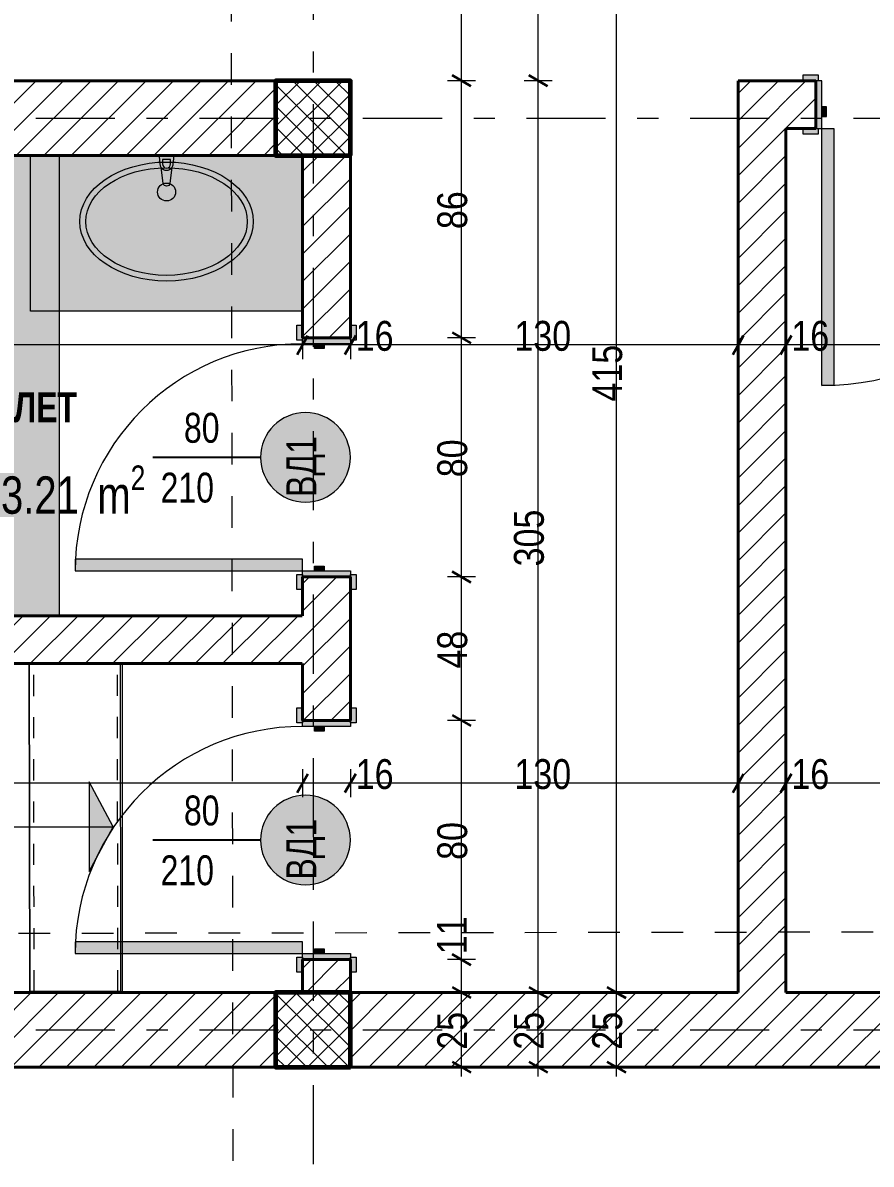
# Model space of a CAD drawing. Header units: millimetres. Extents: x -428 to 1070, y 0 to 421.
# Drawn here: x 141.1 to 197.9, y 105.6 to 181.9 of the extents above; entities that cross this region are included whole.
import ezdxf
from ezdxf.xclip import XClip

# ---------------------------------------------------------------- set-up
doc = ezdxf.new("R2010")
doc.units = ezdxf.units.MM
doc.header["$MEASUREMENT"] = 0
doc.header["$XCLIPFRAME"] = 0
doc.set_wipeout_variables(frame=1)
for name, pattern in [('- Двойно прекъснати линии', [10.936111, 5.291667, -2.116667, 1.411111, -2.116667]), ('- Прекъснати линия', [4.233333, 2.116667, -2.116667]), ('Small Dashed', [2.822222, 1.411111, -1.411111]), ('Wipeout_Contour', [1000, 0, -1000])]:
    doc.linetypes.add(name, pattern=pattern)
for name, color, linetype, lineweight, true_color in [('1', 7, 'Continuous', 13, 0x2b2b2b), ('11', 7, 'Continuous', 18, 0x3b3b3b), ('168', 7, 'Continuous', 15, 0x5e5e5e), ('179', 7, 'Continuous', 0, 0xb7d9ff), ('184', 7, 'Continuous', 0, 0xe8e8e8), ('188', 7, 'Continuous', 0, 0xe8e8e8), ('3', 7, 'Continuous', 18, 0x7c7c7c), ('45', 7, 'Continuous', 35, 0x404040), ('46', 7, 'Continuous', 35, 0x4e4e4e), ('5', 7, 'Continuous', 25, 0x4e4e4e), ('65', 7, 'Continuous', 20, 0x4e4e4e), ('71', 7, 'Continuous', 20, 0x3b3b3b), ('75', 7, 'Continuous', 20, 0x515151), ('85', 7, 'Continuous', 20, 0x404040), ('89', 7, 'Continuous', 20, 0x111111), ('91', 7, 'Continuous', 13, 0x3b3b3b)]:
    doc.layers.add(name, color=color, linetype=linetype, lineweight=lineweight, true_color=true_color)
for name, color, linetype, lineweight in [('101', 253, 'Continuous', 15), ('122', 255, 'Continuous', 0), ('2', 8, 'Continuous', 15), ('27', 7, 'Continuous', 40), ('47', 7, 'Continuous', 60), ('7', 7, 'Continuous', 25)]:
    doc.layers.add(name, color=color, linetype=linetype, lineweight=lineweight)
doc.styles.add('GENERATED_STYLE_4', font='GOTHIC.TTF')
doc.styles.add('GENERATED_STYLE_5', font='GOTHICB.TTF')
doc.styles.add('GENERATED_STYLE_6', font='GOTHIC.TTF')
pattern_1 = [(45, (-1051.1205, 152.3444), (-0.9192388, 0.9192388), [])]
pattern_2 = [(45, (-1051.1205, 152.3444), (-0.7071068, 0.7071068), []), (135, (-1051.1205, 152.3444), (0.7071068, 0.7071068), [])]

# ---------------------------------------------------------------- blocks, each defined once
blk = doc.blocks.new('Drawing_2_1', base_point=(-1051.12, 152.344))
at = {"linetype": 'Continuous', "lineweight": 0, "true_color": 0xffffff}
blk.add_hatch(color=7, dxfattribs=at).paths.add_polyline_path([(118.195, 173.056), (118.195, 142.256), (143.56, 142.256), (143.56, 173.056)])
at = {"layer": '179', "linetype": 'Continuous', "lineweight": 0, "true_color": 0xdbe4ed}
for points in [[(159.84, 162.632), (159.84, 173.632), (141.665, 173.632), (141.665, 162.632)], [(151.252, 173.282, 1), (150.252, 173.282), (150.332, 172.443, 0.12102), (150.398, 172.253), (150.53, 171.194, 0.882566), (150.974, 171.194), (151.107, 172.253, 0.12102), (151.172, 172.443)]]:
    blk.add_hatch(color=254, dxfattribs=at).paths.add_polyline_path(points)
at = {"layer": '184', "linetype": 'Continuous', "lineweight": 0, "true_color": 0xe8e8e8}
for points in [[(194.567, 175.656), (194.887, 175.656), (194.887, 176.296), (194.567, 176.296)], [(194.567, 157.656), (195.367, 157.656), (195.367, 174.856), (194.567, 174.856)], [(161.28, 160.456), (160.64, 160.456), (160.64, 160.136), (161.28, 160.136)], [(144.64, 145.256), (159.84, 145.256), (159.84, 146.056), (144.64, 146.056)], [(160.64, 145.256), (161.28, 145.256), (161.28, 145.576), (160.64, 145.576)], [(161.28, 134.856), (160.64, 134.856), (160.64, 134.536), (161.28, 134.536)], [(144.64, 119.656), (159.84, 119.656), (159.84, 120.456), (144.64, 120.456)], [(160.64, 119.656), (161.28, 119.656), (161.28, 119.976), (160.64, 119.976)]]:
    blk.add_hatch(color=254, dxfattribs=at).paths.add_polyline_path(points)
at = {"layer": '188', "linetype": 'Continuous', "lineweight": 0, "true_color": 0xe8e8e8}
for points in [[(160.04, 149.856, 1), (160.04, 155.856, 1)], [(160.04, 124.256, 1), (160.04, 130.256, 1)]]:
    blk.add_hatch(color=254, dxfattribs=at).paths.add_polyline_path(points)
at = {"layer": '71', "linetype": 'Continuous', "lineweight": 20, "true_color": 0x3b3b3b}
blk.add_hatch(color=250, dxfattribs=at).paths.add_polyline_path([(147.182, 128.142), (145.577, 131.14), (145.586, 125.14)])
at = {"layer": '101', "color": 253, "linetype": 'Continuous', "lineweight": 15}
for p, q in [((194.567, 174.856), (194.567, 178.056)), ((194.887, 176.296), (194.567, 176.296)), ((194.567, 176.296), (194.567, 175.656)), ((194.567, 175.656), (194.887, 175.656)), ((194.887, 175.656), (194.887, 176.296)), ((194.567, 157.656), (194.567, 174.856)), ((194.567, 174.856), (195.367, 174.856)), ((195.367, 174.856), (195.367, 157.656)), ((163.04, 160.456), (159.84, 160.456)), ((160.64, 160.136), (160.64, 160.456)), ((160.64, 160.456), (161.28, 160.456)), ((161.28, 160.456), (161.28, 160.136)), ((161.28, 160.136), (160.64, 160.136)), ((195.367, 157.656), (194.567, 157.656)), ((159.84, 146.056), (144.64, 146.056)), ((144.64, 146.056), (144.64, 145.256)), ((159.84, 145.256), (159.84, 146.056)), ((144.64, 145.256), (159.84, 145.256)), ((159.84, 145.256), (163.04, 145.256)), ((160.64, 145.256), (160.64, 145.576)), ((160.64, 145.576), (161.28, 145.576)), ((161.28, 145.256), (160.64, 145.256)), ((161.28, 145.576), (161.28, 145.256)), ((163.04, 134.856), (159.84, 134.856)), ((160.64, 134.536), (160.64, 134.856)), ((160.64, 134.856), (161.28, 134.856)), ((161.28, 134.536), (160.64, 134.536)), ((161.28, 134.856), (161.28, 134.536)), ((159.84, 120.456), (144.64, 120.456)), ((144.64, 120.456), (144.64, 119.656)), ((159.84, 119.656), (159.84, 120.456)), ((160.64, 119.656), (160.64, 119.976)), ((160.64, 119.976), (161.28, 119.976)), ((161.28, 119.976), (161.28, 119.656)), ((144.64, 119.656), (159.84, 119.656)), ((159.84, 119.656), (163.04, 119.656)), ((161.28, 119.656), (160.64, 119.656))]:
    blk.add_line(p, q, dxfattribs=at)
for centre, radius, start, end in [((194.567, 174.856), 17.2, 270, 0), ((159.84, 145.256), 15.2, 90, 180), ((159.84, 119.656), 15.2, 90, 180)]:
    blk.add_arc(centre, radius, start, end, dxfattribs=at)
at = {"layer": '11', "color": 250, "linetype": 'Continuous', "lineweight": 18, "true_color": 0x3b3b3b}
for p, q in [((141.565, 139.133), (135.965, 139.125)), ((147.165, 139.142), (141.565, 139.133)), ((141.599, 117.134), (141.565, 139.133)), ((141.565, 139.133), (141.599, 117.134)), ((147.665, 139.143), (147.165, 139.142)), ((147.699, 117.143), (147.665, 139.143)), ((113.069, 128.09), (141.582, 128.133)), ((141.582, 128.133), (147.182, 128.142)), ((135.999, 117.125), (141.599, 117.134)), ((141.599, 117.134), (147.199, 117.142)), ((147.199, 117.142), (147.699, 117.143))]:
    blk.add_line(p, q, dxfattribs=at)
at = {"layer": '11', "color": 250, "linetype": 'Continuous', "lineweight": 18, "true_color": 0x3b3b3b, "flags": 128}
blk.add_lwpolyline([(147.182, 128.142), (145.577, 131.14), (145.586, 125.14)], close=True, dxfattribs=at)
at = {"layer": '122', "color": 255, "linetype": 'Continuous', "lineweight": 0, "flags": 128}
blk.add_lwpolyline([(118.195, 173.056), (143.56, 173.056), (143.56, 142.256), (118.195, 142.256)], close=True, dxfattribs=at)
at = {"layer": '2', "color": 8, "linetype": 'Continuous', "lineweight": 15, "flags": 128}
for points in [[(160.04, 149.856, 1), (160.04, 155.856, 1)], [(160.04, 124.256, 1), (160.04, 130.256, 1)]]:
    blk.add_lwpolyline(points, format="xyb", close=True, dxfattribs=at)
at = {"layer": '45', "color": 250, "linetype": 'Continuous', "lineweight": 35, "true_color": 0x404040}
for p, q in [((169.839, 178.417), (171.089, 177.695)), ((174.964, 178.417), (176.214, 177.695)), ((169.839, 161.217), (171.089, 160.495)), ((169.839, 145.217), (171.089, 144.495)), ((169.839, 135.617), (171.089, 134.895)), ((159.479, 130.431), (160.201, 131.681)), ((162.679, 130.431), (163.401, 131.681)), ((169.839, 119.617), (171.089, 118.895))]:
    blk.add_line(p, q, dxfattribs=at)
at = {"layer": '5', "color": 251, "linetype": 'Continuous', "lineweight": 25, "true_color": 0x4e4e4e}
for p, q in [((157.04, 152.856), (149.84, 152.856)), ((157.04, 127.256), (149.84, 127.256))]:
    blk.add_line(p, q, dxfattribs=at)
at = {"layer": '75', "color": 251, "linetype": 'Continuous', "lineweight": 20, "true_color": 0x515151}
for p, q in [((159.84, 173.632), (141.665, 173.632)), ((141.665, 162.632), (141.665, 173.632)), ((159.84, 162.632), (159.84, 173.632)), ((159.84, 173.232), (141.665, 173.232)), ((150.48, 172.784), (150.48, 172.486)), ((151.024, 172.784), (150.48, 172.784)), ((151.024, 172.486), (151.024, 172.784)), ((159.84, 162.632), (141.665, 162.632))]:
    blk.add_line(p, q, dxfattribs=at)
at = {"layer": '75', "color": 251, "linetype": 'Continuous', "lineweight": 20, "true_color": 0x515151, "flags": 128}
blk.add_lwpolyline([(151.252, 173.282), (151.172, 172.443, -0.12102), (151.107, 172.253), (150.974, 171.194, -0.882566), (150.53, 171.194), (150.398, 172.253, -0.12102), (150.332, 172.443), (150.252, 173.282, -1)], format="xyb", close=True, dxfattribs=at)
at = {"layer": '75', "color": 251, "linetype": 'Continuous', "lineweight": 20, "true_color": 0x515151}
blk.add_circle((150.752, 170.608), 0.6, dxfattribs=at)
for centre, radius, start, end in [((150.752, 172.481), 0.422, 212.77103, 327.22897), ((150.752, 172.486), 0.272, 180, 0)]:
    blk.add_arc(centre, radius, start, end, dxfattribs=at)
for major_axis, ratio in [((5.8, 0), 0.686667), ((5.4, 0), 0.666667)]:
    blk.add_ellipse((150.752, 168.632), major_axis=major_axis, ratio=ratio, dxfattribs=at)
at = {"layer": '85', "color": 250, "linetype": 'Continuous', "lineweight": 20, "true_color": 0x404040}
for p, q in [((170.464, 178.056), (170.464, 200.107)), ((175.589, 178.056), (175.589, 200.107)), ((171.401, 178.056), (169.526, 178.056)), ((170.464, 160.856), (170.464, 178.056)), ((176.527, 178.056), (174.652, 178.056)), ((159.84, 160.373), (118.195, 160.373)), ((163.04, 160.373), (159.84, 160.373)), ((171.401, 160.856), (169.526, 160.856)), ((170.464, 144.856), (170.464, 160.856)), ((171.401, 144.856), (169.526, 144.856)), ((170.464, 135.256), (170.464, 144.856)), ((171.401, 135.256), (169.526, 135.256)), ((170.464, 119.256), (170.464, 135.256)), ((159.84, 131.993), (159.84, 130.118)), ((163.04, 131.993), (163.04, 130.118)), ((159.84, 131.056), (91.086, 131.056)), ((163.04, 131.056), (159.84, 131.056)), ((171.401, 119.256), (169.526, 119.256))]:
    blk.add_line(p, q, dxfattribs=at)
at = {"layer": '89', "color": 250, "linetype": 'Continuous', "lineweight": 20, "true_color": 0x111111, "flags": 128}
for points in [[(326.086, 112.056), (362.086, 112.056), (362.086, 250.056), (326.086, 250.056), (86.086, 250.056), (86.086, 112.056)], [(147.805, 117.056), (147.805, 139.056), (114.795, 139.056), (114.795, 173.056), (91.086, 173.056), (91.086, 139.055), (91.086, 117.055)]]:
    blk.add_lwpolyline(points, close=True, dxfattribs=at)
at = {"layer": '91', "color": 250, "linetype": 'Small Dashed', "lineweight": 13, "true_color": 0x3b3b3b}
for p, q in [((141.899, 117.134), (141.865, 139.134)), ((147.499, 117.143), (147.465, 139.143))]:
    blk.add_line(p, q, dxfattribs=at)
at = {"layer": '1', "color": 250, "linetype": 'Continuous', "lineweight": 13, "true_color": 0x2b2b2b, "insert": (139.684, 152.314), "char_height": 2.5, "attachment_point": 1, "style": 'GENERATED_STYLE_4'}
blk.add_mtext('\\A1;{\\W0.800000x;\\pql;\\pt0,1;\\fCentury Gothic|b0|i0|c204|p34;3.21\\fCentury Gothic|b0|i0|c204|p34;\\A1{\\H.66x;\\S^  ;}\\fCentury Gothic|b0|i0|c204|p34; m\\fCentury Gothic|b0|i0|c204|p34;\\A1{\\H.66x;\\S2^  ;}}', dxfattribs=at)
at = {"layer": '46', "color": 251, "linetype": 'Continuous', "lineweight": 35, "true_color": 0x4e4e4e, "char_height": 2, "attachment_point": 7, "rotation": 90, "style": 'GENERATED_STYLE_6'}
for s, insert in [('\\A1;{\\W0.850000x;\\pql;\\fCentury Gothic|b0|i0|c0|p34;86}', (170.879, 168.128)), ('\\A1;{\\W0.850000x;\\pql;\\fCentury Gothic|b0|i0|c0|p34;415}', (181.24, 156.589)), ('\\A1;{\\W0.850000x;\\pql;\\fCentury Gothic|b0|i0|c0|p34;80}', (170.879, 151.528)), ('\\A1;{\\W0.850000x;\\pql;\\fCentury Gothic|b0|i0|c0|p34;305}', (176.005, 145.564)), ('\\A1;{\\W0.850000x;\\pql;\\fCentury Gothic|b0|i0|c0|p34;48}', (170.879, 138.728)), ('\\A1;{\\W0.850000x;\\pql;\\fCentury Gothic|b0|i0|c0|p34;80}', (170.879, 125.928)), ('\\A1;{\\W0.850000x;\\pql;\\fCentury Gothic|b0|i0|c0|p34;11}', (170.828, 119.617))]:
    blk.add_mtext(s, dxfattribs=dict(at, insert=insert))
at = {"layer": '46', "color": 251, "linetype": 'Continuous', "lineweight": 35, "true_color": 0x4e4e4e, "char_height": 2}
for s, insert, attachment_point, style in [('\\A1;{\\W0.850000x;\\pql;\\fCentury Gothic|b0|i0|c0|p34;16}', (163.401, 159.957), 7, 'GENERATED_STYLE_6'), ('\\A1;{\\W0.850000x;\\pql;\\fCentury Gothic|b0|i0|c0|p34;130}', (174.012, 159.957), 7, 'GENERATED_STYLE_6'), ('\\A1;{\\W0.850000x;\\pql;\\fCentury Gothic|b0|i0|c0|p34;16}', (192.529, 159.957), 7, 'GENERATED_STYLE_6'), ('\\A1;{\\W0.800000x;\\pql;\\pt0;\\fCentury Gothic|b1|i0|c204|p34;ТОАЛЕТ}', (136.013, 157.209), 1, 'GENERATED_STYLE_5'), ('\\A1;{\\W0.850000x;\\pql;\\fCentury Gothic|b0|i0|c0|p34;16}', (163.401, 130.64), 7, 'GENERATED_STYLE_6'), ('\\A1;{\\W0.850000x;\\pql;\\fCentury Gothic|b0|i0|c0|p34;130}', (174.012, 130.64), 7, 'GENERATED_STYLE_6'), ('\\A1;{\\W0.850000x;\\pql;\\fCentury Gothic|b0|i0|c0|p34;16}', (192.529, 130.64), 7, 'GENERATED_STYLE_6')]:
    blk.add_mtext(s, dxfattribs=dict(at, insert=insert, attachment_point=attachment_point, style=style))
at = {"layer": '7', "color": 7, "linetype": 'Continuous', "lineweight": 25, "char_height": 2, "attachment_point": 7, "style": 'GENERATED_STYLE_4'}
for s, insert in [('\\A1;{\\W0.800000x;\\pql;\\pt1;\\fCentury Gothic|b0|i0|c204|p34;80}', (151.915, 153.805)), ('\\A1;{\\W0.800000x;\\pql;\\pt1;\\fCentury Gothic|b0|i0|c204|p34;210}', (150.353, 149.805)), ('\\A1;{\\W0.800000x;\\pql;\\pt1;\\fCentury Gothic|b0|i0|c204|p34;80}', (151.915, 128.205)), ('\\A1;{\\W0.800000x;\\pql;\\pt1;\\fCentury Gothic|b0|i0|c204|p34;210}', (150.353, 124.205))]:
    blk.add_mtext(s, dxfattribs=dict(at, insert=insert))
at = {"layer": '7', "color": 7, "linetype": 'Continuous', "lineweight": 25, "char_height": 2, "attachment_point": 7, "rotation": 90, "style": 'GENERATED_STYLE_4'}
for insert in [(161.343, 150.211), (161.343, 124.611)]:
    blk.add_mtext('\\A1;{\\W0.800000x;\\pql;\\pt1;\\fCentury Gothic|b0|i0|c204|p34;ВД1}', dxfattribs=dict(at, insert=insert))
at = {"color": 254, "linetype": 'Wipeout_Contour', "lineweight": 0, "ltscale": 867.848626}
blk.add_wipeout([(91.086, 178.056), (91.086, 173.056), (158.04, 173.056), (158.04, 178.056)], dxfattribs=at)
at = {"color": 254, "linetype": 'Wipeout_Contour', "lineweight": 0, "ltscale": 776.929299}
blk.add_wipeout([(188.967, 174.856), (192.167, 174.856), (188.967, 178.056)], dxfattribs=at)
at = {"color": 254, "linetype": 'Wipeout_Contour', "lineweight": 0, "ltscale": 929.109037}
blk.add_wipeout([(159.84, 173.056), (159.84, 160.856), (163.04, 160.856), (163.04, 173.056)], dxfattribs=at)
at = {"color": 254, "linetype": 'Wipeout_Contour', "lineweight": 0, "ltscale": 793.178044}
blk.add_wipeout([(118.195, 139.056), (159.84, 139.056), (159.84, 142.256), (118.195, 142.256)], dxfattribs=at)
at = {"color": 254, "linetype": 'Wipeout_Contour', "lineweight": 0, "ltscale": 682.921507}
blk.add_wipeout([(91.086, 112.056), (158.04, 112.056), (158.04, 117.056), (91.086, 117.056)], dxfattribs=at)
at = {"color": 254, "linetype": 'Wipeout_Contour', "lineweight": 0, "ltscale": 968.605241}
blk.add_wipeout([(163.04, 112.056), (261.086, 112.056), (261.086, 117.056), (163.04, 117.056)], dxfattribs=at)
at = {"layer": '168', "linetype": 'Continuous', "lineweight": 15, "true_color": 0x5e5e5e}
h = blk.add_hatch(dxfattribs=at)
h.set_pattern_fill('COMMON_BRICK_0001', color=251, style=0, pattern_type=2)
h.set_pattern_definition(pattern_1)
h.paths.add_polyline_path([(91.086, 178.056), (91.086, 173.056), (158.04, 173.056), (158.04, 178.056)])
h = blk.add_hatch(dxfattribs=at)
h.set_pattern_fill('COMMON_BRICK_0001', color=251, style=0, pattern_type=2)
h.set_pattern_definition(pattern_1)
h.paths.add_polyline_path([(188.967, 174.856), (192.167, 174.856), (188.967, 178.056)])
h = blk.add_hatch(dxfattribs=at)
h.set_pattern_fill('COMMON_BRICK_0001', color=251, style=0, pattern_type=2)
h.set_pattern_definition(pattern_1)
h.paths.add_polyline_path([(159.84, 173.056), (159.84, 160.856), (163.04, 160.856), (163.04, 173.056)])
h = blk.add_hatch(dxfattribs=at)
h.set_pattern_fill('COMMON_BRICK_0001', color=251, style=0, pattern_type=2)
h.set_pattern_definition(pattern_1)
h.paths.add_polyline_path([(118.195, 139.056), (159.84, 139.056), (159.84, 142.256), (118.195, 142.256)])
h = blk.add_hatch(dxfattribs=at)
h.set_pattern_fill('COMMON_BRICK_0001', color=251, style=0, pattern_type=2)
h.set_pattern_definition(pattern_1)
h.paths.add_polyline_path([(91.086, 112.056), (158.04, 112.056), (158.04, 117.056), (91.086, 117.056)])
h = blk.add_hatch(dxfattribs=at)
h.set_pattern_fill('COMMON_BRICK_0001', color=251, style=0, pattern_type=2)
h.set_pattern_definition(pattern_1)
h.paths.add_polyline_path([(163.04, 112.056), (261.086, 112.056), (261.086, 117.056), (163.04, 117.056)])
at = {"layer": '184', "linetype": 'Continuous', "lineweight": 0, "true_color": 0xe8e8e8}
for points in [[(159.46, 160.696), (159.84, 160.696), (159.84, 161.696), (159.46, 161.696)], [(163.04, 160.696), (163.42, 160.696), (163.42, 161.696), (163.04, 161.696)], [(163.04, 160.456), (163.04, 160.856), (159.84, 160.856), (159.84, 160.456)]]:
    blk.add_hatch(color=254, dxfattribs=at).paths.add_polyline_path(points)
at = {"layer": '101', "color": 253, "linetype": 'Continuous', "lineweight": 15}
for p, q in [((159.84, 160.456), (159.84, 160.856)), ((159.84, 160.856), (163.04, 160.856)), ((163.04, 160.856), (163.04, 160.456))]:
    blk.add_line(p, q, dxfattribs=at)
at = {"layer": '27', "color": 7, "linetype": 'Continuous', "lineweight": 40}
for p, q in [((159.84, 160.856), (159.84, 161.696)), ((159.84, 160.856), (159.84, 161.696)), ((159.84, 160.856), (159.84, 161.696)), ((163.04, 160.856), (163.04, 161.696)), ((163.04, 160.856), (163.04, 161.696)), ((163.04, 160.856), (163.04, 161.696)), ((163.04, 160.856), (159.84, 160.856)), ((163.04, 160.856), (159.84, 160.856)), ((163.04, 160.856), (159.84, 160.856))]:
    blk.add_line(p, q, dxfattribs=at)
at = {"layer": '27', "color": 7, "linetype": 'Continuous', "lineweight": 40, "flags": 128}
for points in [[(158.04, 178.056), (91.086, 178.056)], [(118.195, 173.056), (158.04, 173.056)], [(159.84, 173.056), (159.84, 160.856)], [(163.04, 160.856), (163.04, 173.056)], [(159.84, 142.256), (118.195, 142.256)], [(114.995, 139.056), (159.84, 139.056)], [(158.04, 117.056), (91.086, 117.056)], [(188.967, 117.056), (163.04, 117.056)], [(261.086, 117.056), (192.167, 117.056)], [(91.086, 112.056), (158.04, 112.056)], [(163.04, 112.056), (261.086, 112.056)]]:
    blk.add_lwpolyline(points, dxfattribs=at)
at = {"layer": '3', "color": 8, "linetype": 'Continuous', "lineweight": 18, "true_color": 0x7c7c7c}
for p, q in [((159.46, 160.696), (159.46, 161.696)), ((159.46, 161.696), (159.84, 161.696)), ((159.84, 161.696), (159.84, 160.696)), ((163.04, 160.696), (163.04, 161.696)), ((163.04, 161.696), (163.42, 161.696)), ((163.42, 161.696), (163.42, 160.696)), ((159.84, 160.696), (159.46, 160.696)), ((163.42, 160.696), (163.04, 160.696))]:
    blk.add_line(p, q, dxfattribs=at)
at = {"layer": '45', "color": 250, "linetype": 'Continuous', "lineweight": 35, "true_color": 0x404040}
for p, q in [((159.479, 159.748), (160.201, 160.998)), ((162.679, 159.748), (163.401, 160.998)), ((169.839, 117.417), (171.089, 116.695)), ((174.964, 117.417), (176.214, 116.695)), ((180.2, 117.417), (181.45, 116.695)), ((169.839, 112.417), (171.089, 111.695)), ((174.964, 112.417), (176.214, 111.695)), ((180.2, 112.417), (181.45, 111.695))]:
    blk.add_line(p, q, dxfattribs=at)
at = {"layer": '85', "color": 250, "linetype": '- Прекъснати линия', "lineweight": 20, "true_color": 0x404040}
blk.add_line((155.238, 84.638), (154.938, 279.732), dxfattribs=at)
at = {"layer": '85', "color": 250, "linetype": 'Continuous', "lineweight": 20, "true_color": 0x404040}
for p, q in [((180.825, 117.056), (180.825, 200.107)), ((175.589, 117.056), (175.589, 178.056)), ((159.84, 161.31), (159.84, 159.435)), ((163.04, 161.31), (163.04, 159.435)), ((170.464, 117.056), (170.464, 119.256)), ((171.401, 117.056), (169.526, 117.056)), ((170.464, 112.056), (170.464, 117.056)), ((176.527, 117.056), (174.652, 117.056)), ((175.589, 112.056), (175.589, 117.056)), ((181.762, 117.056), (179.887, 117.056)), ((180.825, 112.056), (180.825, 117.056)), ((171.401, 112.056), (169.526, 112.056)), ((170.464, 111.444), (170.464, 112.056)), ((176.527, 112.056), (174.652, 112.056)), ((175.589, 111.444), (175.589, 112.056)), ((181.762, 112.056), (179.887, 112.056)), ((180.825, 111.444), (180.825, 112.056))]:
    blk.add_line(p, q, dxfattribs=at)
at = {"layer": '46', "color": 251, "linetype": 'Continuous', "lineweight": 35, "true_color": 0x4e4e4e, "char_height": 2, "attachment_point": 7, "rotation": 90, "style": 'GENERATED_STYLE_6'}
for insert in [(170.879, 113.228), (176.005, 113.228), (181.24, 113.228)]:
    blk.add_mtext('\\A1;{\\W0.850000x;\\pql;\\fCentury Gothic|b0|i0|c0|p34;25}', dxfattribs=dict(at, insert=insert))
at = {"color": 254, "linetype": 'Wipeout_Contour', "lineweight": 0, "ltscale": 951.603626}
blk.add_wipeout([(163.04, 173.056), (163.04, 178.056), (158.04, 178.056), (158.04, 173.056)], dxfattribs=at)
at = {"color": 254, "linetype": 'Wipeout_Contour', "lineweight": 0, "ltscale": 1046.526298}
blk.add_wipeout([(192.167, 178.056), (192.167, 174.856), (194.167, 174.856), (194.167, 178.056)], dxfattribs=at)
at = {"color": 254, "linetype": 'Wipeout_Contour', "lineweight": 0, "ltscale": 855.006299}
blk.add_wipeout([(163.04, 144.856), (159.84, 144.856), (159.84, 135.256), (163.04, 135.256)], dxfattribs=at)
at = {"color": 254, "linetype": 'Wipeout_Contour', "lineweight": 0, "ltscale": 800.24215}
blk.add_wipeout([(159.84, 117.056), (163.04, 117.056), (163.04, 119.256), (159.84, 119.256)], dxfattribs=at)
at = {"layer": '1', "linetype": 'Continuous', "lineweight": 13, "true_color": 0x2b2b2b}
h = blk.add_hatch(dxfattribs=at)
h.set_pattern_fill('1_БЕТОН_СГЛОБЯЕМИ_ЕЛЕМЕН_E7', color=250, style=0, pattern_type=2)
h.set_pattern_definition(pattern_2)
h.paths.add_polyline_path([(163.04, 173.056), (163.04, 178.056), (158.04, 178.056), (158.04, 173.056)])
at = {"layer": '168', "linetype": 'Continuous', "lineweight": 15, "true_color": 0x5e5e5e}
h = blk.add_hatch(dxfattribs=at)
h.set_pattern_fill('COMMON_BRICK_0001', color=251, style=0, pattern_type=2)
h.set_pattern_definition(pattern_1)
h.paths.add_polyline_path([(192.167, 178.056), (192.167, 174.856), (194.167, 174.856), (194.167, 178.056)])
h = blk.add_hatch(dxfattribs=at)
h.set_pattern_fill('COMMON_BRICK_0001', color=251, style=0, pattern_type=2)
h.set_pattern_definition(pattern_1)
h.paths.add_polyline_path([(163.04, 144.856), (159.84, 144.856), (159.84, 135.256), (163.04, 135.256)])
h = blk.add_hatch(dxfattribs=at)
h.set_pattern_fill('COMMON_BRICK_0001', color=251, style=0, pattern_type=2)
h.set_pattern_definition(pattern_1)
h.paths.add_polyline_path([(159.84, 117.056), (163.04, 117.056), (163.04, 119.256), (159.84, 119.256)])
at = {"layer": '184', "linetype": 'Continuous', "lineweight": 0, "true_color": 0xe8e8e8}
for points in [[(194.327, 178.056), (194.327, 178.436), (193.327, 178.436), (193.327, 178.056)], [(194.167, 178.056), (194.167, 174.856), (194.567, 174.856), (194.567, 178.056)], [(194.327, 174.476), (194.327, 174.856), (193.327, 174.856), (193.327, 174.476)], [(163.04, 144.856), (163.04, 145.256), (159.84, 145.256), (159.84, 144.856)], [(159.84, 145.016), (159.46, 145.016), (159.46, 144.016), (159.84, 144.016)], [(163.42, 145.016), (163.04, 145.016), (163.04, 144.016), (163.42, 144.016)], [(159.46, 135.096), (159.84, 135.096), (159.84, 136.096), (159.46, 136.096)], [(163.04, 135.096), (163.42, 135.096), (163.42, 136.096), (163.04, 136.096)], [(163.04, 134.856), (163.04, 135.256), (159.84, 135.256), (159.84, 134.856)], [(159.84, 119.416), (159.46, 119.416), (159.46, 118.416), (159.84, 118.416)], [(163.04, 119.256), (163.04, 119.656), (159.84, 119.656), (159.84, 119.256)], [(163.42, 119.416), (163.04, 119.416), (163.04, 118.416), (163.42, 118.416)]]:
    blk.add_hatch(color=254, dxfattribs=at).paths.add_polyline_path(points)
at = {"layer": '101', "color": 253, "linetype": 'Continuous', "lineweight": 15}
for p, q in [((194.167, 178.056), (194.167, 174.856)), ((194.567, 178.056), (194.167, 178.056)), ((194.167, 174.856), (194.567, 174.856)), ((159.84, 144.856), (159.84, 145.256)), ((163.04, 145.256), (163.04, 144.856)), ((163.04, 144.856), (159.84, 144.856)), ((159.84, 134.856), (159.84, 135.256)), ((159.84, 135.256), (163.04, 135.256)), ((163.04, 135.256), (163.04, 134.856)), ((159.84, 119.256), (159.84, 119.656)), ((163.04, 119.256), (159.84, 119.256)), ((163.04, 119.656), (163.04, 119.256))]:
    blk.add_line(p, q, dxfattribs=at)
at = {"layer": '27', "color": 7, "linetype": 'Continuous', "lineweight": 40}
for p, q in [((194.167, 178.056), (193.327, 178.056)), ((194.167, 178.056), (193.327, 178.056)), ((194.167, 178.056), (193.327, 178.056)), ((194.167, 174.856), (194.167, 178.056)), ((194.167, 174.856), (194.167, 178.056)), ((194.167, 174.856), (194.167, 178.056)), ((194.167, 174.856), (193.327, 174.856)), ((194.167, 174.856), (193.327, 174.856)), ((194.167, 174.856), (193.327, 174.856)), ((159.84, 144.856), (159.84, 144.016)), ((163.04, 144.856), (159.84, 144.856)), ((163.04, 144.856), (159.84, 144.856)), ((163.04, 144.856), (159.84, 144.856)), ((159.84, 144.856), (159.84, 144.016)), ((159.84, 144.856), (159.84, 144.016)), ((163.04, 144.856), (163.04, 144.016)), ((163.04, 144.856), (163.04, 144.016)), ((163.04, 144.856), (163.04, 144.016)), ((159.84, 135.256), (159.84, 136.096)), ((159.84, 135.256), (159.84, 136.096)), ((159.84, 135.256), (159.84, 136.096)), ((163.04, 135.256), (163.04, 136.096)), ((163.04, 135.256), (163.04, 136.096)), ((163.04, 135.256), (163.04, 136.096)), ((163.04, 135.256), (159.84, 135.256)), ((163.04, 135.256), (159.84, 135.256)), ((163.04, 135.256), (159.84, 135.256)), ((159.84, 119.256), (159.84, 118.416)), ((163.04, 119.256), (159.84, 119.256)), ((163.04, 119.256), (159.84, 119.256)), ((163.04, 119.256), (159.84, 119.256)), ((159.84, 119.256), (159.84, 118.416)), ((159.84, 119.256), (159.84, 118.416)), ((163.04, 119.256), (163.04, 118.416)), ((163.04, 119.256), (163.04, 118.416)), ((163.04, 119.256), (163.04, 118.416))]:
    blk.add_line(p, q, dxfattribs=at)
at = {"layer": '27', "color": 7, "linetype": 'Continuous', "lineweight": 40, "flags": 128}
for points in [[(159.84, 144.856), (159.84, 142.256)], [(163.04, 135.256), (163.04, 144.856)], [(159.84, 139.056), (159.84, 135.256)], [(159.84, 119.256), (159.84, 117.056)], [(163.04, 117.056), (163.04, 119.256)]]:
    blk.add_lwpolyline(points, dxfattribs=at)
at = {"layer": '3', "color": 8, "linetype": 'Continuous', "lineweight": 18, "true_color": 0x7c7c7c}
for p, q in [((193.327, 178.056), (193.327, 178.436)), ((193.327, 178.436), (194.327, 178.436)), ((194.327, 178.056), (193.327, 178.056)), ((194.327, 178.436), (194.327, 178.056)), ((193.327, 174.476), (193.327, 174.856)), ((193.327, 174.856), (194.327, 174.856)), ((194.327, 174.856), (194.327, 174.476)), ((194.327, 174.476), (193.327, 174.476)), ((159.46, 144.016), (159.46, 145.016)), ((159.46, 145.016), (159.84, 145.016)), ((159.84, 145.016), (159.84, 144.016)), ((163.04, 144.016), (163.04, 145.016)), ((163.04, 145.016), (163.42, 145.016)), ((163.42, 145.016), (163.42, 144.016)), ((159.84, 144.016), (159.46, 144.016)), ((163.42, 144.016), (163.04, 144.016)), ((159.46, 135.096), (159.46, 136.096)), ((159.46, 136.096), (159.84, 136.096)), ((159.84, 136.096), (159.84, 135.096)), ((163.04, 135.096), (163.04, 136.096)), ((163.04, 136.096), (163.42, 136.096)), ((163.42, 136.096), (163.42, 135.096)), ((159.84, 135.096), (159.46, 135.096)), ((163.42, 135.096), (163.04, 135.096)), ((159.46, 118.416), (159.46, 119.416)), ((159.46, 119.416), (159.84, 119.416)), ((159.84, 119.416), (159.84, 118.416)), ((163.04, 118.416), (163.04, 119.416)), ((163.04, 119.416), (163.42, 119.416)), ((163.42, 119.416), (163.42, 118.416)), ((159.84, 118.416), (159.46, 118.416)), ((163.42, 118.416), (163.04, 118.416))]:
    blk.add_line(p, q, dxfattribs=at)
at = {"layer": '47', "color": 7, "linetype": 'Continuous', "lineweight": 60, "flags": 128}
blk.add_lwpolyline([(163.04, 173.056), (163.04, 178.056), (158.04, 178.056), (158.04, 173.056)], close=True, dxfattribs=at)
at = {"color": 254, "linetype": 'Wipeout_Contour', "lineweight": 0, "ltscale": 781.397162}
blk.add_wipeout([(192.167, 178.056), (188.967, 178.056), (192.167, 174.856)], dxfattribs=at)
at = {"color": 254, "linetype": 'Wipeout_Contour', "lineweight": 0, "ltscale": 788.925017}
blk.add_wipeout([(163.04, 112.056), (163.04, 117.056), (158.04, 117.056), (158.04, 112.056)], dxfattribs=at)
at = {"layer": '1', "linetype": 'Continuous', "lineweight": 13, "true_color": 0x2b2b2b}
h = blk.add_hatch(dxfattribs=at)
h.set_pattern_fill('1_БЕТОН_СГЛОБЯЕМИ_ЕЛЕМЕН_E7', color=250, style=0, pattern_type=2)
h.set_pattern_definition(pattern_2)
h.paths.add_polyline_path([(163.04, 112.056), (163.04, 117.056), (158.04, 117.056), (158.04, 112.056)])
at = {"layer": '168', "linetype": 'Continuous', "lineweight": 15, "true_color": 0x5e5e5e}
h = blk.add_hatch(dxfattribs=at)
h.set_pattern_fill('COMMON_BRICK_0001', color=251, style=0, pattern_type=2)
h.set_pattern_definition(pattern_1)
h.paths.add_polyline_path([(192.167, 178.056), (188.967, 178.056), (192.167, 174.856)])
at = {"layer": '1', "color": 250, "linetype": '- Двойно прекъснати линии', "lineweight": 13, "true_color": 0x2b2b2b}
for p, q in [((160.579, 105.571), (160.579, 254.061)), ((76.391, 175.556), (370.101, 175.556)), ((76.391, 114.556), (370.101, 114.556))]:
    blk.add_line(p, q, dxfattribs=at)
at = {"layer": '27', "color": 7, "linetype": 'Continuous', "lineweight": 40, "flags": 128}
for points in [[(188.967, 178.056), (188.967, 174.856)], [(194.167, 178.056), (188.967, 178.056)], [(192.167, 174.856), (194.167, 174.856)]]:
    blk.add_lwpolyline(points, dxfattribs=at)
at = {"layer": '47', "color": 7, "linetype": 'Continuous', "lineweight": 60, "flags": 128}
blk.add_lwpolyline([(163.04, 112.056), (163.04, 117.056), (158.04, 117.056), (158.04, 112.056)], close=True, dxfattribs=at)
at = {"color": 254, "linetype": 'Wipeout_Contour', "lineweight": 0, "ltscale": 964.446042}
blk.add_wipeout([(188.967, 174.856), (188.967, 117.056), (192.167, 117.056), (192.167, 174.856)], dxfattribs=at)
at = {"layer": '168', "linetype": 'Continuous', "lineweight": 15, "true_color": 0x5e5e5e}
h = blk.add_hatch(dxfattribs=at)
h.set_pattern_fill('COMMON_BRICK_0001', color=251, style=0, pattern_type=2)
h.set_pattern_definition(pattern_1)
h.paths.add_polyline_path([(188.967, 174.856), (188.967, 117.056), (192.167, 117.056), (192.167, 174.856)])
at = {"layer": '27', "color": 7, "linetype": 'Continuous', "lineweight": 40, "flags": 128}
for points in [[(188.967, 174.856), (188.967, 117.056)], [(192.167, 117.056), (192.167, 174.856)]]:
    blk.add_lwpolyline(points, dxfattribs=at)
at = {"layer": '45', "color": 250, "linetype": 'Continuous', "lineweight": 35, "true_color": 0x404040}
for p, q in [((188.607, 159.748), (189.328, 160.998)), ((191.807, 159.748), (192.528, 160.998)), ((188.607, 130.431), (189.328, 131.681)), ((191.807, 130.431), (192.528, 131.681))]:
    blk.add_line(p, q, dxfattribs=at)
at = {"layer": '85', "color": 250, "linetype": 'Continuous', "lineweight": 20, "true_color": 0x404040}
for p, q in [((188.967, 161.31), (188.967, 159.435)), ((192.167, 161.31), (192.167, 159.435)), ((188.967, 160.373), (163.04, 160.373)), ((192.167, 160.373), (188.967, 160.373)), ((321.086, 160.373), (192.167, 160.373)), ((188.967, 131.993), (188.967, 130.118)), ((192.167, 131.993), (192.167, 130.118)), ((188.967, 131.056), (163.04, 131.056)), ((192.167, 131.056), (188.967, 131.056)), ((321.086, 131.056), (192.167, 131.056))]:
    blk.add_line(p, q, dxfattribs=at)
at = {"layer": '85', "color": 250, "linetype": '- Прекъснати линия', "lineweight": 20, "true_color": 0x404040}
blk.add_line((47.718, 120.882), (391.791, 121.412), dxfattribs=at)

msp = doc.modelspace()

# ---------------------------------------------------------------- block references
at = {"layer": '65', "color": 251, "linetype": 'Continuous', "lineweight": 20, "true_color": 0x4e4e4e}
ref = msp.add_blockref('Drawing_2_1', (-1051.12, 152.344), dxfattribs=at)
XClip(ref).set_block_clipping_path([(34.9652772753, 71.1444224879), (406.424194139, 287.2604110241)])

doc.saveas('drawing.dxf')
